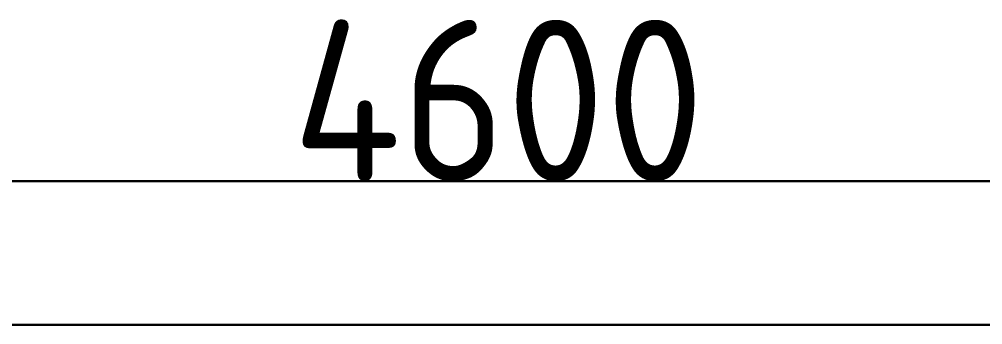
# Model space of a CAD drawing. Header units: millimetres. Extents: x -17017 to 628417, y -109036 to 199237.
# Drawn here: x 294288 to 297571, y -90950 to -89912 of the extents above; entities that cross this region are included whole.
import ezdxf

# ---------------------------------------------------------------- set-up
doc = ezdxf.new("R2010")
doc.units = ezdxf.units.MM
doc.layers.add('A-____-____-DIMS', color=7, linetype='Continuous', lineweight=9)
doc.layers.add('стяжа', color=7, linetype='Continuous', lineweight=30)
doc.styles.add('ISOCPEUR_I_9', font='isocpeui.ttf', dxfattribs={"width": 0.9, "height": 250})
doc.styles.add('СПДС', font='isocpeur.ttf', dxfattribs={"width": 0.9})
doc.dimstyles.new('ISO-2_5_0_9К_БОЛЬШОЙ_ОСИ', dxfattribs={"dimscale": 304.8, "dimtxt": 248.995294, "dimasz": 0.492126, "dimexe": 0.393701, "dimexo": 0, "dimgap": 0, "dimtad": 1, "dimdec": 0, "dimzin": 0, "dimdsep": 46, "dimtxsty": 'ISOCPEUR_I_9', "dimblk1": 'OBLIQUE', "dimblk2": 'OBLIQUE', "dimsah": 1, "dimcen": 0.09, "dimdle": 0.393701, "dimazin": 0, "dimtfac": 1, "dimtdec": 4, "dimtix": 1, "dimtmove": 0, "dimatfit": 3, "dimfxl": 1, "dimtvp": 1, "dimtolj": 1, "dimtzin": 0, "dimarcsym": 2})

# ---------------------------------------------------------------- blocks, each defined once
blk = doc.blocks.new('_Oblique')
at = {"color": 0, "linetype": 'ByBlock', "lineweight": -2}
blk.add_line((-0.5, -0.5), (0.5, 0.5), dxfattribs=at)
blk = doc.blocks.new('*D2889')
at = {"layer": 'A-____-____-DIMS', "color": 0, "lineweight": -2, "transparency": 16777216}
for p, q in [((293620.7, -90355.9), (293620.7, -90582)), ((298220.7, -90355.9), (298220.7, -90582)), ((293500.7, -90462), (298340.7, -90462))]:
    blk.add_line(p, q, dxfattribs=at)
at = {"layer": 'Defpoints', "color": 0, "transparency": 16777216}
for p in [(293620.7, -90355.9), (298220.7, -90355.9), (298220.7, -90462)]:
    blk.add_point(p, dxfattribs=at)
at = {"layer": 'A-____-____-DIMS', "color": 0, "lineweight": -2, "transparency": 16777216, "xscale": 150, "yscale": 150, "zscale": 150, "rotation": 180}
blk.add_blockref('_Oblique', (293620.7, -90462), dxfattribs=at)
at = {"layer": 'A-____-____-DIMS', "color": 0, "lineweight": -2, "transparency": 16777216, "xscale": 150, "yscale": 150, "zscale": 150}
blk.add_blockref('_Oblique', (298220.7, -90462), dxfattribs=at)
at = {"layer": 'A-____-____-DIMS', "color": 0, "transparency": 16777216, "insert": (295920.7, -90187.7), "char_height": 548.64, "attachment_point": 5, "style": 'СПДС'}
blk.add_mtext('\\A1;4600', dxfattribs=at)
blk = doc.blocks.new('*D2915')
at = {"layer": 'A-____-____-DIMS', "color": 0, "lineweight": -2, "transparency": 16777216}
for p, q in [((281420.7, -90844.1), (281420.7, -91070.2)), ((384920.7, -90844.1), (384920.7, -91070.2)), ((281300.7, -90950.2), (385040.7, -90950.2))]:
    blk.add_line(p, q, dxfattribs=at)
at = {"layer": 'Defpoints', "color": 0, "transparency": 16777216}
for p in [(281420.7, -90844.1), (384920.7, -90844.1), (384920.7, -90950.2)]:
    blk.add_point(p, dxfattribs=at)
at = {"layer": 'A-____-____-DIMS', "color": 0, "lineweight": -2, "transparency": 16777216, "xscale": 150, "yscale": 150, "zscale": 150, "rotation": 180}
blk.add_blockref('_Oblique', (281420.7, -90950.2), dxfattribs=at)
at = {"layer": 'A-____-____-DIMS', "color": 0, "lineweight": -2, "transparency": 16777216, "xscale": 150, "yscale": 150, "zscale": 150}
blk.add_blockref('_Oblique', (384920.7, -90950.2), dxfattribs=at)
at = {"layer": 'A-____-____-DIMS', "color": 0, "transparency": 16777216, "insert": (333170.7, -90675.9), "char_height": 548.64, "attachment_point": 5, "style": 'СПДС'}
blk.add_mtext('\\A1;103500', dxfattribs=at)
blk = doc.blocks.new('3эт')
at = {"layer": 'A-____-____-DIMS'}
for base, p1, p2, override, picture, middle in [((298220.7, -90462), (293620.7, -90355.9), (298220.7, -90355.9), {"dimtxt": 1.8, "dimpost": '<>', "dimtxsty": 'СПДС', "dimfxl": 4600}, '*D2889', (295920.7, -90187.7)), ((384920.7, -90950.2), (281420.7, -90844.1), (384920.7, -90844.1), {"dimtxt": 1.8, "dimpost": '<>', "dimtxsty": 'СПДС', "dimfxl": 103500}, '*D2915', (333170.7, -90675.9))]:
    dim = blk.add_linear_dim(base=base, p1=p1, p2=p2, dimstyle='ISO-2_5_0_9К_БОЛЬШОЙ_ОСИ', override=override, dxfattribs=at)
    dim.commit()
    dim.dimension.update_dxf_attribs({"geometry": picture, "text_midpoint": middle})

msp = doc.modelspace()

# ---------------------------------------------------------------- block references
at = {"layer": 'стяжа'}
msp.add_blockref('3эт', (0, 0), dxfattribs=at)

doc.saveas('drawing.dxf')
